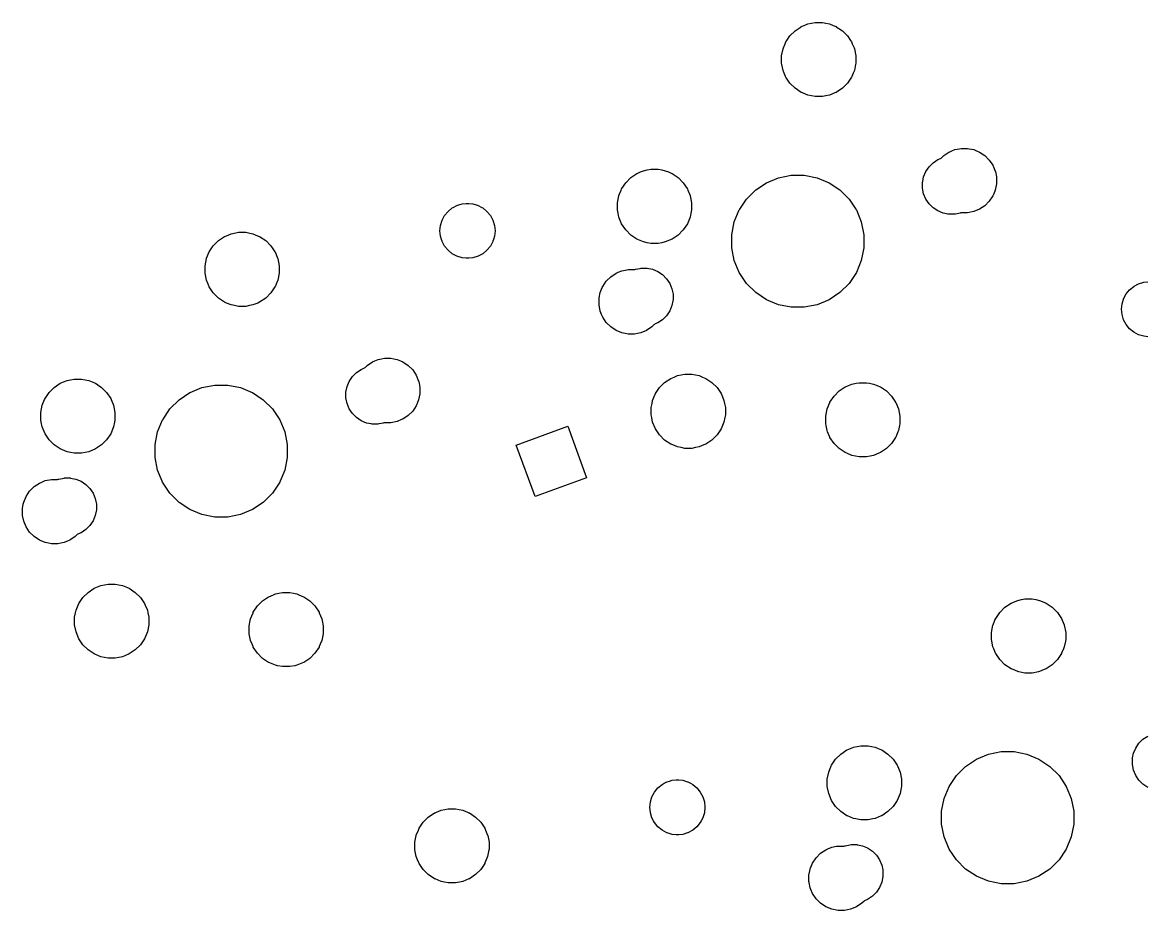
# Model space of a CAD drawing. Extents: x 74 to 361, y -185 to -87.
# Drawn here: x 250.69 to 285.55, y -120.4 to -92.82 of the extents above; entities that cross this region are included whole.
import ezdxf

# ---------------------------------------------------------------- set-up
doc = ezdxf.new("R2010")
doc.units = 0
doc.header["$MEASUREMENT"] = 0
doc.layers.add('BLACK', color=7, linetype='CONTINUOUS')

msp = doc.modelspace()

# ---------------------------------------------------------------- linework, layer by layer
at = {"layer": 'BLACK', "linetype": 'CONTINUOUS'}
for p, q in [((274.511, -93.2412), (274.672, -93.0808)), ((274.672, -93.0808), (274.86, -92.9549)), ((274.86, -92.9549), (274.862, -92.9541)), ((274.862, -92.9541), (274.958, -92.9141)), ((274.958, -92.9141), (275.07, -92.8681)), ((275.07, -92.8681), (275.181, -92.846)), ((275.181, -92.846), (275.292, -92.8239)), ((275.292, -92.8239), (275.519, -92.8239)), ((275.519, -92.8239), (275.63, -92.846)), ((275.63, -92.846), (275.741, -92.8681)), ((275.741, -92.8681), (275.852, -92.9141)), ((275.852, -92.9141), (275.949, -92.9541)), ((275.949, -92.9541), (275.951, -92.9549)), ((275.951, -92.9549), (276.139, -93.0808)), ((276.139, -93.0808), (276.299, -93.2412)), ((274.362, -93.4859), (274.385, -93.4297)), ((274.385, -93.4297), (274.417, -93.382)), ((274.417, -93.382), (274.511, -93.2412)), ((276.299, -93.2412), (276.393, -93.382)), ((276.393, -93.382), (276.425, -93.4297)), ((276.425, -93.4297), (276.449, -93.4859)), ((274.254, -93.8615), (274.299, -93.6391)), ((274.299, -93.6391), (274.308, -93.6161)), ((274.308, -93.6161), (274.362, -93.4859)), ((276.449, -93.4859), (276.503, -93.6161)), ((276.503, -93.6161), (276.512, -93.6391)), ((276.512, -93.6391), (276.556, -93.8615)), ((274.254, -94.0882), (274.254, -93.8615)), ((274.262, -94.128), (274.254, -94.0882)), ((274.299, -94.3106), (274.262, -94.128)), ((276.548, -94.128), (276.512, -94.3106)), ((276.556, -94.0882), (276.548, -94.128)), ((276.556, -93.8615), (276.556, -94.0882)), ((274.333, -94.3935), (274.299, -94.3106)), ((274.378, -94.5034), (274.333, -94.3935)), ((276.478, -94.3935), (276.432, -94.5034)), ((276.512, -94.3106), (276.478, -94.3935)), ((274.385, -94.5201), (274.378, -94.5034)), ((274.511, -94.7086), (274.385, -94.5201)), ((274.672, -94.8689), (274.511, -94.7086)), ((276.299, -94.7086), (276.139, -94.8689)), ((276.425, -94.5201), (276.299, -94.7086)), ((276.432, -94.5034), (276.425, -94.5201)), ((274.86, -94.9949), (274.672, -94.8689)), ((274.906, -95.0138), (274.86, -94.9949)), ((274.86, -94.9949), (274.86, -94.9949)), ((274.86, -94.9949), (274.86, -94.9949)), ((275.07, -95.0816), (274.906, -95.0138)), ((275.181, -95.1038), (275.07, -95.0816)), ((275.292, -95.1259), (275.181, -95.1038)), ((275.519, -95.1259), (275.292, -95.1259)), ((275.63, -95.1038), (275.519, -95.1259)), ((275.741, -95.0816), (275.63, -95.1038)), ((275.905, -95.0138), (275.741, -95.0816)), ((275.951, -94.9949), (275.905, -95.0138)), ((276.139, -94.8689), (275.951, -94.9949)), ((275.951, -94.9949), (275.951, -94.9949)), ((275.951, -94.9949), (275.951, -94.9949)), ((279.286, -96.9586), (279.45, -96.8491)), ((279.45, -96.8491), (279.454, -96.8475)), ((279.454, -96.8475), (279.543, -96.8108)), ((279.543, -96.8108), (279.632, -96.7736)), ((279.632, -96.7736), (279.773, -96.7457)), ((279.773, -96.7457), (279.826, -96.7351)), ((279.826, -96.7351), (280.023, -96.7351)), ((280.023, -96.7351), (280.076, -96.7457)), ((280.076, -96.7457), (280.216, -96.7736)), ((280.216, -96.7736), (280.306, -96.8108)), ((280.306, -96.8108), (280.395, -96.8475)), ((280.395, -96.8475), (280.398, -96.8491)), ((280.398, -96.8491), (280.562, -96.9586)), ((278.83, -97.3054), (278.955, -97.1799)), ((278.955, -97.1799), (279.103, -97.0813)), ((279.103, -97.0813), (279.183, -97.048)), ((279.183, -97.048), (279.205, -97.0364)), ((279.205, -97.0364), (279.224, -97.0209)), ((279.224, -97.0209), (279.286, -96.9586)), ((280.562, -96.9586), (280.702, -97.098)), ((280.702, -97.098), (280.81, -97.2601)), ((280.81, -97.2601), (280.811, -97.262)), ((280.811, -97.262), (280.829, -97.3054)), ((269.573, -97.6395), (269.762, -97.5135)), ((269.762, -97.5135), (269.773, -97.509)), ((269.773, -97.509), (269.875, -97.4665)), ((269.875, -97.4665), (269.971, -97.4268)), ((269.971, -97.4268), (270.082, -97.4046)), ((270.082, -97.4046), (270.194, -97.3825)), ((270.194, -97.3825), (270.42, -97.3825)), ((270.42, -97.3825), (270.532, -97.4046)), ((270.532, -97.4046), (270.643, -97.4268)), ((270.643, -97.4268), (270.739, -97.4665)), ((270.739, -97.4665), (270.841, -97.509)), ((270.841, -97.509), (270.852, -97.5135)), ((270.852, -97.5135), (271.041, -97.6395)), ((274.158, -97.6451), (274.554, -97.5662)), ((274.554, -97.5662), (274.958, -97.5662)), ((274.958, -97.5662), (275.354, -97.6451)), ((278.634, -97.7663), (278.663, -97.617)), ((278.663, -97.617), (278.731, -97.453)), ((278.731, -97.453), (278.83, -97.3054)), ((280.829, -97.3054), (280.887, -97.4442)), ((280.887, -97.4442), (280.889, -97.453)), ((280.889, -97.453), (280.922, -97.6219)), ((280.922, -97.6219), (280.925, -97.6375)), ((269.295, -97.9767), (269.413, -97.7998)), ((269.413, -97.7998), (269.573, -97.6395)), ((271.041, -97.6395), (271.201, -97.7998)), ((271.201, -97.7998), (271.319, -97.9767)), ((273.449, -98.0241), (273.784, -97.7997)), ((273.784, -97.7997), (274.158, -97.6451)), ((273.784, -97.7997), (273.784, -97.7997)), ((275.354, -97.6451), (275.727, -97.7997)), ((275.727, -97.7997), (275.727, -97.7997)), ((275.727, -97.7997), (276.063, -98.0241)), ((278.629, -97.791), (278.63, -97.7823)), ((278.629, -97.9685), (278.629, -97.791)), ((278.663, -98.1426), (278.629, -97.9685)), ((278.63, -97.7823), (278.634, -97.7663)), ((280.925, -97.8347), (280.887, -98.0281)), ((280.925, -97.6375), (280.925, -97.8347)), ((269.156, -98.4202), (269.198, -98.2103)), ((269.198, -98.2103), (269.2, -98.1978)), ((269.2, -98.1978), (269.271, -98.0281)), ((269.271, -98.0281), (269.287, -97.9883)), ((269.287, -97.9883), (269.295, -97.9767)), ((271.319, -97.9767), (271.327, -97.9883)), ((271.327, -97.9883), (271.343, -98.0281)), ((271.343, -98.0281), (271.414, -98.1978)), ((271.414, -98.1978), (271.416, -98.2103)), ((271.416, -98.2103), (271.458, -98.4202)), ((272.953, -98.6232), (273.163, -98.3098)), ((273.163, -98.3098), (273.449, -98.0241)), ((276.063, -98.0241), (276.349, -98.3098)), ((276.349, -98.3098), (276.558, -98.6232)), ((278.731, -98.3066), (278.663, -98.1426)), ((278.83, -98.4541), (278.731, -98.3066)), ((280.811, -98.2103), (280.702, -98.3742)), ((280.812, -98.2084), (280.811, -98.2103)), ((280.84, -98.1407), (280.812, -98.2084)), ((280.887, -98.0281), (280.84, -98.1407)), ((263.898, -98.6901), (264.027, -98.5838)), ((264.027, -98.5838), (264.056, -98.5683)), ((264.056, -98.5683), (264.175, -98.5047)), ((264.175, -98.5047), (264.189, -98.5005)), ((264.189, -98.5005), (264.23, -98.4881)), ((264.23, -98.4881), (264.335, -98.4561)), ((264.335, -98.4561), (264.46, -98.4438)), ((264.46, -98.4438), (264.544, -98.4438)), ((264.544, -98.4438), (264.669, -98.4561)), ((264.669, -98.4561), (264.775, -98.4881)), ((264.775, -98.4881), (264.815, -98.5005)), ((264.815, -98.5005), (264.83, -98.5047)), ((264.83, -98.5047), (264.948, -98.5683)), ((264.948, -98.5683), (264.977, -98.5838)), ((264.977, -98.5838), (265.107, -98.6901)), ((269.156, -98.6469), (269.156, -98.4202)), ((269.175, -98.7442), (269.156, -98.6469)), ((271.458, -98.6469), (271.439, -98.7442)), ((271.458, -98.4202), (271.458, -98.6469)), ((272.784, -99.019), (272.938, -98.6457)), ((272.938, -98.6457), (272.953, -98.6232)), ((276.558, -98.6232), (276.574, -98.6457)), ((276.574, -98.6457), (276.728, -99.019)), ((278.955, -98.5796), (278.83, -98.4541)), ((279.103, -98.6782), (278.955, -98.5796)), ((280.398, -98.6232), (280.216, -98.6987)), ((280.562, -98.5137), (280.398, -98.6232)), ((280.702, -98.3742), (280.562, -98.5137)), ((263.664, -99.1279), (263.712, -98.9675)), ((263.712, -98.9675), (263.791, -98.8197)), ((263.791, -98.8197), (263.898, -98.6901)), ((263.791, -98.8197), (263.791, -98.8197)), ((265.107, -98.6901), (265.213, -98.8197)), ((265.213, -98.8197), (265.213, -98.8197)), ((265.213, -98.8197), (265.292, -98.9675)), ((265.292, -98.9675), (265.341, -99.1279)), ((269.2, -98.8693), (269.175, -98.7442)), ((269.287, -99.0787), (269.2, -98.8693)), ((271.414, -98.8693), (271.327, -99.0787)), ((271.439, -98.7442), (271.414, -98.8693)), ((279.267, -98.7462), (279.103, -98.6782)), ((279.416, -98.7759), (279.267, -98.7462)), ((279.441, -98.7808), (279.416, -98.7759)), ((279.618, -98.7808), (279.441, -98.7808)), ((279.654, -98.7737), (279.618, -98.7808)), ((279.792, -98.7462), (279.654, -98.7737)), ((279.794, -98.7459), (279.792, -98.7462)), ((279.792, -98.7462), (279.792, -98.7462)), ((279.815, -98.7395), (279.794, -98.7459)), ((279.839, -98.7371), (279.815, -98.7395)), ((280.023, -98.7371), (279.839, -98.7371)), ((280.216, -98.6987), (280.023, -98.7371)), ((257.168, -99.3836), (257.307, -99.3561)), ((257.307, -99.3561), (257.391, -99.3394)), ((257.391, -99.3394), (257.618, -99.3394)), ((257.618, -99.3394), (257.702, -99.3561)), ((257.702, -99.3561), (257.84, -99.3836)), ((263.647, -99.2948), (263.664, -99.1279)), ((263.664, -99.4616), (263.647, -99.2948)), ((265.341, -99.1279), (265.357, -99.2948)), ((265.357, -99.2948), (265.341, -99.4616)), ((269.413, -99.2672), (269.287, -99.0787)), ((269.573, -99.4276), (269.413, -99.2672)), ((271.201, -99.2672), (271.041, -99.4276)), ((271.327, -99.0787), (271.201, -99.2672)), ((272.705, -99.4152), (272.784, -99.019)), ((276.728, -99.019), (276.807, -99.4152)), ((256.61, -99.7566), (256.77, -99.5963)), ((256.77, -99.5963), (256.959, -99.4704)), ((256.959, -99.4704), (256.994, -99.456)), ((256.994, -99.456), (257.021, -99.4447)), ((257.021, -99.4447), (257.168, -99.3836)), ((257.84, -99.3836), (257.987, -99.4447)), ((257.987, -99.4447), (258.015, -99.456)), ((258.015, -99.456), (258.049, -99.4704)), ((258.049, -99.4704), (258.238, -99.5963)), ((258.238, -99.5963), (258.398, -99.7566)), ((263.694, -99.5611), (263.664, -99.4616)), ((263.712, -99.6201), (263.694, -99.5611)), ((263.712, -99.622), (263.712, -99.6201)), ((263.76, -99.711), (263.712, -99.622)), ((263.791, -99.7698), (263.76, -99.711)), ((265.245, -99.711), (265.213, -99.7698)), ((265.292, -99.622), (265.245, -99.711)), ((265.293, -99.6201), (265.292, -99.622)), ((265.311, -99.5611), (265.293, -99.6201)), ((265.341, -99.4616), (265.311, -99.5611)), ((269.762, -99.5535), (269.573, -99.4276)), ((269.971, -99.6403), (269.762, -99.5535)), ((270.082, -99.6624), (269.971, -99.6403)), ((270.194, -99.6845), (270.082, -99.6624)), ((270.42, -99.6845), (270.194, -99.6845)), ((270.532, -99.6624), (270.42, -99.6845)), ((270.643, -99.6403), (270.532, -99.6624)), ((270.852, -99.5535), (270.643, -99.6403)), ((271.041, -99.4276), (270.852, -99.5535)), ((272.705, -99.8193), (272.705, -99.4152)), ((276.807, -99.4152), (276.807, -99.8193)), ((256.401, -100.146), (256.483, -99.9486)), ((256.483, -99.9486), (256.484, -99.9452)), ((256.484, -99.9452), (256.61, -99.7566)), ((256.484, -99.9452), (256.484, -99.9452)), ((258.398, -99.7566), (258.524, -99.9452)), ((258.524, -99.9452), (258.524, -99.9452)), ((258.524, -99.9452), (258.526, -99.9486)), ((258.526, -99.9486), (258.607, -100.146)), ((263.898, -99.8994), (263.791, -99.7698)), ((264.027, -100.006), (263.898, -99.8994)), ((264.175, -100.085), (264.027, -100.006)), ((264.027, -100.006), (264.027, -100.006)), ((264.977, -100.006), (264.83, -100.085)), ((265.107, -99.8994), (264.977, -100.006)), ((264.977, -100.006), (264.977, -100.006)), ((265.213, -99.7698), (265.107, -99.8994)), ((272.784, -100.215), (272.705, -99.8193)), ((276.807, -99.8193), (276.728, -100.215)), ((256.353, -100.377), (256.397, -100.155)), ((256.353, -100.604), (256.353, -100.377)), ((256.397, -100.155), (256.401, -100.146)), ((258.607, -100.146), (258.611, -100.155)), ((258.611, -100.155), (258.655, -100.377)), ((258.655, -100.377), (258.655, -100.604)), ((264.335, -100.133), (264.175, -100.085)), ((264.46, -100.146), (264.335, -100.133)), ((264.544, -100.146), (264.46, -100.146)), ((264.669, -100.133), (264.544, -100.146)), ((264.83, -100.085), (264.669, -100.133)), ((272.938, -100.587), (272.784, -100.215)), ((276.728, -100.215), (276.574, -100.587)), ((256.355, -100.611), (256.353, -100.604)), ((256.397, -100.826), (256.355, -100.611)), ((258.654, -100.611), (258.611, -100.826)), ((258.655, -100.604), (258.654, -100.611)), ((268.81, -100.86), (268.95, -100.721)), ((268.95, -100.721), (269.113, -100.611)), ((269.113, -100.611), (269.118, -100.609)), ((269.118, -100.609), (269.184, -100.582)), ((269.184, -100.582), (269.296, -100.536)), ((269.296, -100.536), (269.446, -100.506)), ((269.446, -100.506), (269.489, -100.497)), ((269.489, -100.497), (269.673, -100.497)), ((269.673, -100.497), (269.697, -100.495)), ((269.697, -100.495), (269.718, -100.489)), ((269.718, -100.489), (269.719, -100.488)), ((269.719, -100.488), (269.858, -100.461)), ((269.719, -100.488), (269.719, -100.488)), ((269.858, -100.461), (269.894, -100.454)), ((269.894, -100.454), (270.071, -100.454)), ((270.071, -100.454), (270.083, -100.456)), ((270.083, -100.456), (270.245, -100.488)), ((270.245, -100.488), (270.409, -100.556)), ((270.409, -100.556), (270.557, -100.655)), ((270.557, -100.655), (270.682, -100.78)), ((272.938, -100.589), (272.938, -100.587)), ((273.163, -100.925), (272.938, -100.589)), ((276.574, -100.589), (276.349, -100.925)), ((276.574, -100.587), (276.574, -100.589)), ((256.447, -100.947), (256.397, -100.826)), ((256.481, -101.029), (256.447, -100.947)), ((256.484, -101.036), (256.481, -101.029)), ((256.61, -101.224), (256.484, -101.036)), ((258.524, -101.036), (258.398, -101.224)), ((258.527, -101.029), (258.524, -101.036)), ((258.561, -100.947), (258.527, -101.029)), ((258.611, -100.826), (258.561, -100.947)), ((268.625, -101.206), (268.687, -101.056)), ((268.687, -101.056), (268.701, -101.024)), ((268.701, -101.024), (268.702, -101.022)), ((268.702, -101.022), (268.81, -100.86)), ((270.682, -100.78), (270.781, -100.928)), ((270.781, -100.928), (270.849, -101.092)), ((270.849, -101.092), (270.873, -101.216)), ((273.449, -101.21), (273.163, -100.925)), ((276.349, -100.925), (276.063, -101.21)), ((285.057, -101.125), (285.186, -101.019)), ((285.186, -101.019), (285.201, -101.011)), ((285.201, -101.011), (285.334, -100.94)), ((285.334, -100.94), (285.494, -100.891)), ((285.494, -100.891), (285.619, -100.879)), ((256.77, -101.384), (256.61, -101.224)), ((256.959, -101.51), (256.77, -101.384)), ((258.238, -101.384), (258.049, -101.51)), ((258.398, -101.224), (258.238, -101.384)), ((268.587, -101.4), (268.591, -101.377)), ((268.587, -101.597), (268.587, -101.4)), ((268.591, -101.377), (268.625, -101.206)), ((268.625, -101.206), (268.625, -101.206)), ((270.873, -101.216), (270.883, -101.266)), ((270.883, -101.443), (270.878, -101.468)), ((270.883, -101.266), (270.883, -101.443)), ((273.784, -101.435), (273.449, -101.21)), ((274.158, -101.589), (273.784, -101.435)), ((273.784, -101.435), (273.784, -101.435)), ((273.784, -101.435), (273.784, -101.435)), ((275.727, -101.435), (275.354, -101.589)), ((276.063, -101.21), (275.727, -101.435)), ((275.727, -101.435), (275.727, -101.435)), ((275.727, -101.435), (275.727, -101.435)), ((284.822, -101.563), (284.866, -101.421)), ((284.866, -101.421), (284.871, -101.403)), ((284.871, -101.403), (284.95, -101.255)), ((284.871, -101.403), (284.871, -101.403)), ((284.95, -101.255), (285.057, -101.125)), ((284.95, -101.255), (284.95, -101.255)), ((257.02, -101.536), (256.959, -101.51)), ((256.959, -101.51), (256.959, -101.51)), ((256.959, -101.51), (256.959, -101.51)), ((257.168, -101.597), (257.02, -101.536)), ((257.271, -101.618), (257.168, -101.597)), ((257.391, -101.641), (257.271, -101.618)), ((257.618, -101.641), (257.391, -101.641)), ((257.737, -101.618), (257.618, -101.641)), ((257.84, -101.597), (257.737, -101.618)), ((257.988, -101.536), (257.84, -101.597)), ((258.049, -101.51), (257.988, -101.536)), ((258.049, -101.51), (258.049, -101.51)), ((258.049, -101.51), (258.049, -101.51)), ((268.625, -101.79), (268.587, -101.597)), ((268.666, -101.89), (268.625, -101.79)), ((270.781, -101.781), (270.682, -101.929)), ((270.849, -101.618), (270.781, -101.781)), ((270.878, -101.468), (270.849, -101.618)), ((274.554, -101.668), (274.158, -101.589)), ((274.958, -101.668), (274.554, -101.668)), ((275.354, -101.589), (274.958, -101.668)), ((284.806, -101.73), (284.822, -101.563)), ((284.822, -101.897), (284.806, -101.73)), ((268.7, -101.971), (268.666, -101.89)), ((268.701, -101.973), (268.7, -101.971)), ((268.81, -102.136), (268.701, -101.973)), ((268.95, -102.276), (268.81, -102.136)), ((270.409, -102.153), (270.329, -102.187)), ((270.557, -102.055), (270.409, -102.153)), ((270.682, -101.929), (270.557, -102.055)), ((284.871, -102.057), (284.822, -101.897)), ((284.913, -102.135), (284.871, -102.057)), ((284.95, -102.205), (284.913, -102.135)), ((269.113, -102.385), (268.95, -102.276)), ((269.296, -102.461), (269.113, -102.385)), ((269.392, -102.48), (269.296, -102.461)), ((269.489, -102.499), (269.392, -102.48)), ((269.686, -102.499), (269.489, -102.499)), ((269.783, -102.48), (269.686, -102.499)), ((269.88, -102.461), (269.783, -102.48)), ((270.062, -102.385), (269.88, -102.461)), ((270.226, -102.276), (270.062, -102.385)), ((270.288, -102.214), (270.226, -102.276)), ((270.307, -102.198), (270.288, -102.214)), ((270.329, -102.187), (270.307, -102.198)), ((285.057, -102.335), (284.95, -102.205)), ((285.186, -102.441), (285.057, -102.335)), ((285.334, -102.52), (285.186, -102.441)), ((285.186, -102.441), (285.186, -102.441)), ((285.494, -102.569), (285.334, -102.52)), ((285.619, -102.581), (285.494, -102.569)), ((261.304, -103.552), (261.323, -103.536)), ((261.323, -103.536), (261.385, -103.474)), ((261.385, -103.474), (261.549, -103.365)), ((261.549, -103.365), (261.553, -103.363)), ((261.553, -103.363), (261.626, -103.333)), ((261.626, -103.333), (261.731, -103.289)), ((261.731, -103.289), (261.828, -103.27)), ((261.828, -103.27), (261.925, -103.251)), ((261.925, -103.251), (262.122, -103.251)), ((262.122, -103.251), (262.218, -103.27)), ((262.218, -103.27), (262.315, -103.289)), ((262.315, -103.289), (262.42, -103.333)), ((262.42, -103.333), (262.494, -103.363)), ((262.494, -103.363), (262.497, -103.365)), ((262.497, -103.365), (262.661, -103.474)), ((262.661, -103.474), (262.801, -103.614)), ((252.181, -103.92), (252.292, -103.898)), ((252.292, -103.898), (252.519, -103.898)), ((252.519, -103.898), (252.63, -103.92)), ((260.83, -103.968), (260.929, -103.821)), ((260.929, -103.821), (261.054, -103.695)), ((261.054, -103.695), (261.202, -103.597)), ((261.202, -103.597), (261.282, -103.563)), ((261.282, -103.563), (261.304, -103.552)), ((262.801, -103.614), (262.91, -103.777)), ((262.91, -103.777), (262.986, -103.96)), ((270.623, -104.004), (270.812, -103.878)), ((270.812, -103.878), (270.816, -103.877)), ((270.816, -103.877), (270.917, -103.835)), ((270.917, -103.835), (271.021, -103.791)), ((271.021, -103.791), (271.133, -103.769)), ((271.133, -103.769), (271.244, -103.747)), ((271.244, -103.747), (271.471, -103.747)), ((271.471, -103.747), (271.582, -103.769)), ((271.582, -103.769), (271.693, -103.791)), ((271.693, -103.791), (271.798, -103.835)), ((271.798, -103.835), (271.899, -103.877)), ((271.899, -103.877), (271.902, -103.878)), ((271.902, -103.878), (272.091, -104.004)), ((251.512, -104.315), (251.672, -104.155)), ((251.672, -104.155), (251.861, -104.029)), ((251.861, -104.029), (251.871, -104.025)), ((251.871, -104.025), (251.963, -103.987)), ((251.963, -103.987), (252.07, -103.942)), ((252.07, -103.942), (252.181, -103.92)), ((252.63, -103.92), (252.742, -103.942)), ((252.742, -103.942), (252.849, -103.987)), ((252.849, -103.987), (252.94, -104.025)), ((252.94, -104.025), (252.951, -104.029)), ((252.951, -104.029), (253.14, -104.155)), ((253.14, -104.155), (253.3, -104.315)), ((255.888, -104.313), (256.257, -104.161)), ((256.257, -104.161), (256.653, -104.082)), ((256.653, -104.082), (257.057, -104.082)), ((257.057, -104.082), (257.453, -104.161)), ((257.453, -104.161), (257.822, -104.313)), ((260.727, -104.307), (260.762, -104.132)), ((260.762, -104.132), (260.83, -103.968)), ((262.986, -103.96), (262.987, -103.968)), ((262.987, -103.968), (263.024, -104.153)), ((263.024, -104.153), (263.024, -104.35)), ((270.339, -104.35), (270.463, -104.164)), ((270.463, -104.164), (270.623, -104.004)), ((272.091, -104.004), (272.251, -104.164)), ((272.251, -104.164), (272.375, -104.35)), ((276.04, -104.267), (276.229, -104.141)), ((276.229, -104.141), (276.233, -104.14)), ((276.233, -104.14), (276.325, -104.101)), ((276.325, -104.101), (276.438, -104.055)), ((276.438, -104.055), (276.567, -104.029)), ((276.567, -104.029), (276.661, -104.01)), ((276.661, -104.01), (276.887, -104.01)), ((276.887, -104.01), (276.981, -104.029)), ((276.981, -104.029), (277.11, -104.055)), ((277.11, -104.055), (277.222, -104.101)), ((277.222, -104.101), (277.314, -104.14)), ((277.314, -104.14), (277.319, -104.141)), ((277.319, -104.141), (277.508, -104.267)), ((251.299, -104.713), (251.372, -104.536)), ((251.372, -104.536), (251.386, -104.504)), ((251.386, -104.504), (251.512, -104.315)), ((251.386, -104.504), (251.386, -104.504)), ((253.3, -104.315), (253.426, -104.504)), ((253.426, -104.504), (253.426, -104.504)), ((253.426, -104.504), (253.439, -104.536)), ((253.439, -104.536), (253.513, -104.713)), ((255.262, -104.825), (255.547, -104.54)), ((255.547, -104.54), (255.883, -104.315)), ((255.883, -104.315), (255.888, -104.313)), ((257.822, -104.313), (257.826, -104.315)), ((257.826, -104.315), (258.162, -104.54)), ((258.162, -104.54), (258.448, -104.825)), ((260.727, -104.484), (260.727, -104.307)), ((260.762, -104.658), (260.727, -104.484)), ((262.986, -104.544), (262.953, -104.622)), ((263.024, -104.353), (262.986, -104.544)), ((263.024, -104.35), (263.024, -104.353)), ((270.231, -104.658), (270.25, -104.562)), ((270.25, -104.562), (270.331, -104.369)), ((270.331, -104.369), (270.337, -104.353)), ((270.337, -104.353), (270.339, -104.35)), ((272.375, -104.35), (272.377, -104.353)), ((272.377, -104.353), (272.384, -104.369)), ((272.384, -104.369), (272.464, -104.562)), ((272.464, -104.562), (272.483, -104.658)), ((275.755, -104.614), (275.88, -104.428)), ((275.88, -104.428), (276.04, -104.267)), ((277.508, -104.267), (277.668, -104.428)), ((277.668, -104.428), (277.793, -104.614)), ((251.255, -104.936), (251.278, -104.821)), ((251.255, -105.162), (251.255, -104.936)), ((251.278, -104.821), (251.299, -104.713)), ((253.513, -104.713), (253.534, -104.821)), ((253.534, -104.821), (253.557, -104.936)), ((253.557, -104.936), (253.557, -105.162)), ((255.039, -105.159), (255.262, -104.825)), ((258.448, -104.825), (258.671, -105.159)), ((260.83, -104.822), (260.762, -104.658)), ((260.929, -104.97), (260.83, -104.822)), ((262.801, -104.89), (262.661, -105.029)), ((262.91, -104.726), (262.801, -104.89)), ((262.915, -104.713), (262.91, -104.726)), ((262.953, -104.622), (262.915, -104.713)), ((270.206, -104.785), (270.231, -104.658)), ((270.206, -105.012), (270.206, -104.785)), ((272.483, -104.658), (272.508, -104.785)), ((272.508, -104.785), (272.508, -105.012)), ((275.623, -105.048), (275.667, -104.826)), ((275.667, -104.826), (275.668, -104.824)), ((275.668, -104.824), (275.751, -104.623)), ((275.751, -104.623), (275.754, -104.616)), ((275.754, -104.616), (275.755, -104.614)), ((277.793, -104.614), (277.794, -104.616)), ((277.794, -104.616), (277.797, -104.623)), ((277.797, -104.623), (277.88, -104.824)), ((277.88, -104.824), (277.881, -104.826)), ((277.881, -104.826), (277.925, -105.048)), ((251.269, -105.234), (251.255, -105.162)), ((251.299, -105.385), (251.269, -105.234)), ((253.543, -105.234), (253.513, -105.385)), ((253.557, -105.162), (253.543, -105.234)), ((254.883, -105.534), (255.037, -105.161)), ((255.037, -105.161), (255.039, -105.159)), ((258.671, -105.159), (258.672, -105.161)), ((258.672, -105.161), (258.827, -105.534)), ((261.054, -105.095), (260.929, -104.97)), ((261.202, -105.194), (261.054, -105.095)), ((261.366, -105.262), (261.202, -105.194)), ((261.515, -105.291), (261.366, -105.262)), ((261.54, -105.296), (261.515, -105.291)), ((261.753, -105.289), (261.717, -105.296)), ((261.891, -105.262), (261.753, -105.289)), ((261.893, -105.261), (261.891, -105.262)), ((261.891, -105.262), (261.891, -105.262)), ((261.914, -105.255), (261.893, -105.261)), ((261.938, -105.253), (261.914, -105.255)), ((262.122, -105.253), (261.938, -105.253)), ((262.315, -105.214), (262.122, -105.253)), ((262.452, -105.158), (262.315, -105.214)), ((262.497, -105.139), (262.452, -105.158)), ((262.661, -105.029), (262.497, -105.139)), ((262.497, -105.139), (262.497, -105.139)), ((262.497, -105.139), (262.497, -105.139)), ((270.223, -105.095), (270.206, -105.012)), ((270.25, -105.234), (270.223, -105.095)), ((270.337, -105.443), (270.25, -105.234)), ((272.464, -105.234), (272.377, -105.443)), ((272.492, -105.095), (272.464, -105.234)), ((272.508, -105.012), (272.492, -105.095)), ((275.623, -105.275), (275.623, -105.048)), ((275.635, -105.335), (275.623, -105.275)), ((277.925, -105.275), (277.913, -105.335)), ((277.925, -105.048), (277.925, -105.275)), ((251.386, -105.594), (251.299, -105.385)), ((251.512, -105.783), (251.386, -105.594)), ((253.426, -105.594), (253.3, -105.783)), ((253.513, -105.385), (253.426, -105.594)), ((254.804, -105.931), (254.883, -105.534)), ((258.827, -105.534), (258.906, -105.931)), ((261.717, -105.296), (261.54, -105.296)), ((266.018, -105.947), (267.617, -105.364)), ((267.617, -105.364), (268.199, -106.964)), ((270.463, -105.632), (270.337, -105.443)), ((270.623, -105.792), (270.463, -105.632)), ((272.251, -105.632), (272.091, -105.792)), ((272.377, -105.443), (272.251, -105.632)), ((275.667, -105.497), (275.635, -105.335)), ((275.682, -105.533), (275.667, -105.497)), ((275.753, -105.705), (275.682, -105.533)), ((277.866, -105.533), (277.795, -105.705)), ((277.881, -105.497), (277.866, -105.533)), ((277.913, -105.335), (277.881, -105.497)), ((251.672, -105.943), (251.512, -105.783)), ((251.861, -106.069), (251.672, -105.943)), ((253.14, -105.943), (252.951, -106.069)), ((253.3, -105.783), (253.14, -105.943)), ((254.804, -106.335), (254.804, -105.931)), ((258.906, -105.931), (258.906, -106.335)), ((266.6, -107.546), (266.018, -105.947)), ((270.812, -105.918), (270.623, -105.792)), ((270.872, -105.943), (270.812, -105.918)), ((270.812, -105.918), (270.812, -105.918)), ((270.812, -105.918), (270.812, -105.918)), ((271.021, -106.005), (270.872, -105.943)), ((271.842, -105.943), (271.693, -106.005)), ((271.902, -105.918), (271.842, -105.943)), ((272.091, -105.792), (271.902, -105.918)), ((271.902, -105.918), (271.902, -105.918)), ((271.902, -105.918), (271.902, -105.918)), ((275.754, -105.707), (275.753, -105.705)), ((275.88, -105.895), (275.754, -105.707)), ((276.04, -106.055), (275.88, -105.895)), ((277.668, -105.895), (277.508, -106.055)), ((277.794, -105.707), (277.668, -105.895)), ((277.795, -105.705), (277.794, -105.707)), ((252.07, -106.156), (251.861, -106.069)), ((252.181, -106.178), (252.07, -106.156)), ((252.292, -106.2), (252.181, -106.178)), ((252.519, -106.2), (252.292, -106.2)), ((252.63, -106.178), (252.519, -106.2)), ((252.742, -106.156), (252.63, -106.178)), ((252.951, -106.069), (252.742, -106.156)), ((254.883, -106.731), (254.804, -106.335)), ((258.906, -106.335), (258.827, -106.731)), ((271.133, -106.027), (271.021, -106.005)), ((271.244, -106.049), (271.133, -106.027)), ((271.471, -106.049), (271.244, -106.049)), ((271.582, -106.027), (271.471, -106.049)), ((271.693, -106.005), (271.582, -106.027)), ((276.229, -106.181), (276.04, -106.055)), ((276.274, -106.2), (276.229, -106.181)), ((276.229, -106.181), (276.229, -106.181)), ((276.229, -106.181), (276.229, -106.181)), ((276.438, -106.268), (276.274, -106.2)), ((276.549, -106.29), (276.438, -106.268)), ((276.661, -106.312), (276.549, -106.29)), ((276.887, -106.312), (276.661, -106.312)), ((276.998, -106.29), (276.887, -106.312)), ((277.11, -106.268), (276.998, -106.29)), ((277.274, -106.2), (277.11, -106.268)), ((277.319, -106.181), (277.274, -106.2)), ((277.508, -106.055), (277.319, -106.181)), ((277.319, -106.181), (277.319, -106.181)), ((277.319, -106.181), (277.319, -106.181)), ((251.395, -107.051), (251.588, -107.013)), ((251.588, -107.013), (251.772, -107.013)), ((251.772, -107.013), (251.796, -107.01)), ((251.796, -107.01), (251.817, -107.004)), ((251.817, -107.004), (251.818, -107.004)), ((251.818, -107.004), (251.981, -106.972)), ((251.818, -107.004), (251.818, -107.004)), ((251.981, -106.972), (251.992, -106.969)), ((251.992, -106.969), (252.17, -106.969)), ((252.17, -106.969), (252.182, -106.972)), ((252.182, -106.972), (252.344, -107.004)), ((252.344, -107.004), (252.508, -107.072)), ((255.024, -107.073), (254.883, -106.731)), ((258.827, -106.731), (258.685, -107.073)), ((268.199, -106.964), (266.6, -107.546)), ((250.799, -107.54), (250.909, -107.376)), ((250.909, -107.376), (251.048, -107.236)), ((251.048, -107.236), (251.212, -107.127)), ((251.212, -107.127), (251.217, -107.125)), ((251.217, -107.125), (251.283, -107.098)), ((251.283, -107.098), (251.395, -107.051)), ((252.508, -107.072), (252.656, -107.17)), ((252.656, -107.17), (252.781, -107.296)), ((252.781, -107.296), (252.88, -107.443)), ((255.037, -107.104), (255.024, -107.073)), ((255.262, -107.44), (255.037, -107.104)), ((258.672, -107.104), (258.448, -107.44)), ((258.685, -107.073), (258.672, -107.104)), ((250.712, -107.781), (250.724, -107.722)), ((250.724, -107.722), (250.799, -107.54)), ((252.88, -107.443), (252.948, -107.607)), ((252.948, -107.607), (252.982, -107.781)), ((255.547, -107.726), (255.262, -107.44)), ((255.883, -107.95), (255.547, -107.726)), ((258.162, -107.726), (257.826, -107.95)), ((258.448, -107.44), (258.162, -107.726)), ((250.686, -107.915), (250.712, -107.781)), ((250.686, -108.112), (250.686, -107.915)), ((252.982, -107.959), (252.948, -108.133)), ((252.982, -107.781), (252.982, -107.959)), ((256.257, -108.105), (255.883, -107.95)), ((255.883, -107.95), (255.883, -107.95)), ((255.883, -107.95), (255.883, -107.95)), ((257.826, -107.95), (257.453, -108.105)), ((257.826, -107.95), (257.826, -107.95)), ((257.826, -107.95), (257.826, -107.95)), ((250.689, -108.131), (250.686, -108.112)), ((250.724, -108.306), (250.689, -108.131)), ((250.799, -108.488), (250.724, -108.306)), ((252.88, -108.297), (252.781, -108.445)), ((252.948, -108.133), (252.88, -108.297)), ((256.653, -108.184), (256.257, -108.105)), ((257.057, -108.184), (256.653, -108.184)), ((257.453, -108.105), (257.057, -108.184)), ((250.909, -108.652), (250.799, -108.488)), ((251.048, -108.791), (250.909, -108.652)), ((252.387, -108.729), (252.325, -108.791)), ((252.406, -108.714), (252.387, -108.729)), ((252.427, -108.702), (252.406, -108.714)), ((252.508, -108.669), (252.427, -108.702)), ((252.656, -108.57), (252.508, -108.669)), ((252.781, -108.445), (252.656, -108.57)), ((251.212, -108.901), (251.048, -108.791)), ((251.266, -108.923), (251.212, -108.901)), ((251.212, -108.901), (251.212, -108.901)), ((251.212, -108.901), (251.212, -108.901)), ((251.395, -108.976), (251.266, -108.923)), ((251.491, -108.996), (251.395, -108.976)), ((251.588, -109.015), (251.491, -108.996)), ((251.785, -109.015), (251.588, -109.015)), ((251.882, -108.996), (251.785, -109.015)), ((251.978, -108.976), (251.882, -108.996)), ((252.107, -108.923), (251.978, -108.976)), ((252.161, -108.901), (252.107, -108.923)), ((252.325, -108.791), (252.161, -108.901)), ((252.161, -108.901), (252.161, -108.901)), ((252.161, -108.901), (252.161, -108.901)), ((252.562, -110.68), (252.722, -110.52)), ((252.722, -110.52), (252.911, -110.394)), ((252.911, -110.394), (253.12, -110.307)), ((253.12, -110.307), (253.231, -110.285)), ((253.231, -110.285), (253.343, -110.263)), ((253.343, -110.263), (253.569, -110.263)), ((253.569, -110.263), (253.681, -110.285)), ((253.681, -110.285), (253.792, -110.307)), ((253.792, -110.307), (254.001, -110.394)), ((254.001, -110.394), (254.19, -110.52)), ((254.19, -110.52), (254.35, -110.68)), ((252.415, -110.919), (252.436, -110.868)), ((252.436, -110.868), (252.437, -110.867)), ((252.437, -110.867), (252.562, -110.68)), ((254.35, -110.68), (254.475, -110.867)), ((254.475, -110.867), (254.476, -110.868)), ((254.476, -110.868), (254.497, -110.919)), ((257.979, -110.943), (258.139, -110.783)), ((258.139, -110.783), (258.328, -110.657)), ((258.328, -110.657), (258.332, -110.655)), ((258.332, -110.655), (258.479, -110.594)), ((258.479, -110.594), (258.537, -110.57)), ((258.537, -110.57), (258.648, -110.548)), ((258.648, -110.548), (258.759, -110.526)), ((258.759, -110.526), (258.986, -110.526)), ((258.986, -110.526), (259.097, -110.548)), ((259.097, -110.548), (259.208, -110.57)), ((259.208, -110.57), (259.267, -110.594)), ((259.267, -110.594), (259.413, -110.655)), ((259.413, -110.655), (259.418, -110.657)), ((259.418, -110.657), (259.606, -110.783)), ((259.606, -110.783), (259.767, -110.943)), ((281.187, -110.982), (281.376, -110.856)), ((281.376, -110.856), (281.377, -110.855)), ((281.377, -110.855), (281.453, -110.824)), ((281.453, -110.824), (281.585, -110.769)), ((281.585, -110.769), (281.696, -110.747)), ((281.696, -110.747), (281.807, -110.725)), ((281.807, -110.725), (282.034, -110.725)), ((282.034, -110.725), (282.145, -110.747)), ((282.145, -110.747), (282.257, -110.769)), ((282.257, -110.769), (282.389, -110.824)), ((282.389, -110.824), (282.464, -110.855)), ((282.464, -110.855), (282.466, -110.856)), ((282.466, -110.856), (282.655, -110.982)), ((252.306, -111.296), (252.333, -111.161)), ((252.333, -111.161), (252.349, -111.078)), ((252.349, -111.078), (252.415, -110.919)), ((254.497, -110.919), (254.563, -111.078)), ((254.563, -111.078), (254.579, -111.161)), ((254.579, -111.161), (254.606, -111.296)), ((257.766, -111.341), (257.844, -111.154)), ((257.844, -111.154), (257.853, -111.132)), ((257.853, -111.132), (257.979, -110.943)), ((257.853, -111.132), (257.853, -111.132)), ((259.767, -110.943), (259.893, -111.132)), ((259.893, -111.132), (259.893, -111.132)), ((259.893, -111.132), (259.902, -111.154)), ((259.902, -111.154), (259.979, -111.341)), ((280.902, -111.329), (281.027, -111.142)), ((281.027, -111.142), (281.187, -110.982)), ((282.655, -110.982), (282.815, -111.142)), ((282.815, -111.142), (282.939, -111.329)), ((252.305, -111.3), (252.306, -111.296)), ((252.305, -111.527), (252.305, -111.3)), ((252.349, -111.749), (252.305, -111.527)), ((254.607, -111.527), (254.563, -111.749)), ((254.606, -111.296), (254.607, -111.3)), ((254.607, -111.3), (254.607, -111.527)), ((257.722, -111.564), (257.756, -111.39)), ((257.722, -111.79), (257.722, -111.564)), ((257.756, -111.39), (257.766, -111.341)), ((259.979, -111.341), (259.989, -111.39)), ((259.989, -111.39), (260.024, -111.564)), ((260.024, -111.564), (260.024, -111.79)), ((280.77, -111.763), (280.814, -111.54)), ((280.814, -111.54), (280.818, -111.53)), ((280.818, -111.53), (280.878, -111.387)), ((280.878, -111.387), (280.901, -111.331)), ((280.901, -111.331), (280.902, -111.329)), ((282.939, -111.329), (282.941, -111.331)), ((282.941, -111.331), (282.964, -111.387)), ((282.964, -111.387), (283.023, -111.53)), ((283.023, -111.53), (283.028, -111.54)), ((283.028, -111.54), (283.072, -111.763)), ((252.436, -111.959), (252.349, -111.749)), ((254.563, -111.749), (254.476, -111.959)), ((257.726, -111.812), (257.722, -111.79)), ((257.766, -112.013), (257.726, -111.812)), ((260.019, -111.812), (259.979, -112.013)), ((260.024, -111.79), (260.019, -111.812)), ((280.77, -111.989), (280.77, -111.763)), ((283.072, -111.763), (283.072, -111.989)), ((252.562, -112.147), (252.436, -111.959)), ((252.722, -112.308), (252.562, -112.147)), ((254.35, -112.147), (254.19, -112.308)), ((254.476, -111.959), (254.35, -112.147)), ((257.813, -112.127), (257.766, -112.013)), ((257.845, -112.203), (257.813, -112.127)), ((257.853, -112.222), (257.845, -112.203)), ((257.979, -112.411), (257.853, -112.222)), ((259.893, -112.222), (259.767, -112.411)), ((259.901, -112.203), (259.893, -112.222)), ((259.932, -112.127), (259.901, -112.203)), ((259.979, -112.013), (259.932, -112.127)), ((280.78, -112.041), (280.77, -111.989)), ((280.814, -112.212), (280.78, -112.041)), ((280.841, -112.277), (280.814, -112.212)), ((283.028, -112.212), (283.001, -112.277)), ((283.062, -112.041), (283.028, -112.212)), ((283.072, -111.989), (283.062, -112.041)), ((252.911, -112.434), (252.722, -112.308)), ((252.936, -112.444), (252.911, -112.434)), ((252.911, -112.434), (252.911, -112.434)), ((252.911, -112.434), (252.911, -112.434)), ((253.12, -112.52), (252.936, -112.444)), ((253.231, -112.543), (253.12, -112.52)), ((253.343, -112.565), (253.231, -112.543)), ((253.569, -112.565), (253.343, -112.565)), ((253.681, -112.543), (253.569, -112.565)), ((253.792, -112.52), (253.681, -112.543)), ((253.976, -112.444), (253.792, -112.52)), ((254.001, -112.434), (253.976, -112.444)), ((254.19, -112.308), (254.001, -112.434)), ((254.001, -112.434), (254.001, -112.434)), ((254.001, -112.434), (254.001, -112.434)), ((258.139, -112.571), (257.979, -112.411)), ((258.328, -112.697), (258.139, -112.571)), ((259.606, -112.571), (259.418, -112.697)), ((259.767, -112.411), (259.606, -112.571)), ((280.896, -112.411), (280.841, -112.277)), ((280.901, -112.421), (280.896, -112.411)), ((281.027, -112.61), (280.901, -112.421)), ((281.187, -112.77), (281.027, -112.61)), ((282.815, -112.61), (282.655, -112.77)), ((282.941, -112.421), (282.815, -112.61)), ((282.945, -112.411), (282.941, -112.421)), ((283.001, -112.277), (282.945, -112.411)), ((258.335, -112.7), (258.328, -112.697)), ((258.328, -112.697), (258.328, -112.697)), ((258.328, -112.697), (258.328, -112.697)), ((258.537, -112.784), (258.335, -112.7)), ((258.607, -112.798), (258.537, -112.784)), ((258.759, -112.828), (258.607, -112.798)), ((258.986, -112.828), (258.759, -112.828)), ((259.139, -112.798), (258.986, -112.828)), ((259.208, -112.784), (259.139, -112.798)), ((259.411, -112.7), (259.208, -112.784)), ((259.418, -112.697), (259.411, -112.7)), ((259.418, -112.697), (259.418, -112.697)), ((259.418, -112.697), (259.418, -112.697)), ((281.376, -112.896), (281.187, -112.77)), ((281.437, -112.921), (281.376, -112.896)), ((281.376, -112.896), (281.376, -112.896)), ((281.376, -112.896), (281.376, -112.896)), ((281.585, -112.983), (281.437, -112.921)), ((282.405, -112.921), (282.257, -112.983)), ((282.466, -112.896), (282.405, -112.921)), ((282.655, -112.77), (282.466, -112.896)), ((282.466, -112.896), (282.466, -112.896)), ((282.466, -112.896), (282.466, -112.896)), ((281.617, -112.989), (281.585, -112.983)), ((281.807, -113.027), (281.617, -112.989)), ((282.034, -113.027), (281.807, -113.027)), ((282.225, -112.989), (282.034, -113.027)), ((282.257, -112.983), (282.225, -112.989)), ((285.471, -115.081), (285.618, -114.982)), ((276.288, -115.41), (276.391, -115.368)), ((276.391, -115.368), (276.487, -115.328)), ((276.487, -115.328), (276.598, -115.306)), ((276.598, -115.306), (276.709, -115.284)), ((276.709, -115.284), (276.936, -115.284)), ((276.936, -115.284), (277.047, -115.306)), ((277.047, -115.306), (277.158, -115.328)), ((277.158, -115.328), (277.254, -115.368)), ((277.254, -115.368), (277.357, -115.41)), ((285.179, -115.518), (285.247, -115.354)), ((285.247, -115.354), (285.345, -115.207)), ((285.345, -115.207), (285.471, -115.081)), ((275.805, -115.886), (275.928, -115.701)), ((275.928, -115.701), (276.089, -115.541)), ((276.089, -115.541), (276.277, -115.415)), ((276.277, -115.415), (276.288, -115.41)), ((277.357, -115.41), (277.368, -115.415)), ((277.368, -115.415), (277.556, -115.541)), ((277.556, -115.541), (277.717, -115.701)), ((277.717, -115.701), (277.84, -115.886)), ((279.964, -115.925), (280.3, -115.701)), ((280.3, -115.701), (280.305, -115.699)), ((280.305, -115.699), (280.673, -115.546)), ((280.673, -115.546), (281.069, -115.467)), ((281.069, -115.467), (281.473, -115.467)), ((281.473, -115.467), (281.87, -115.546)), ((281.87, -115.546), (282.238, -115.699)), ((282.238, -115.699), (282.243, -115.701)), ((282.243, -115.701), (282.579, -115.925)), ((285.144, -115.69), (285.15, -115.664)), ((285.144, -115.692), (285.144, -115.69)), ((285.144, -115.87), (285.144, -115.692)), ((285.15, -115.664), (285.179, -115.518)), ((275.671, -116.321), (275.715, -116.1)), ((275.715, -116.1), (275.716, -116.099)), ((275.716, -116.099), (275.796, -115.905)), ((275.796, -115.905), (275.802, -115.889)), ((275.802, -115.889), (275.805, -115.886)), ((277.84, -115.886), (277.842, -115.889)), ((277.842, -115.889), (277.849, -115.905)), ((277.849, -115.905), (277.929, -116.099)), ((277.929, -116.099), (277.929, -116.1)), ((277.929, -116.1), (277.973, -116.321)), ((279.678, -116.211), (279.964, -115.925)), ((282.579, -115.925), (282.865, -116.211)), ((285.179, -116.044), (285.144, -115.87)), ((285.247, -116.208), (285.179, -116.044)), ((270.543, -116.485), (270.612, -116.448)), ((270.612, -116.448), (270.691, -116.406)), ((270.691, -116.406), (270.698, -116.404)), ((270.698, -116.404), (270.768, -116.382)), ((270.768, -116.382), (270.851, -116.357)), ((270.851, -116.357), (270.976, -116.345)), ((270.976, -116.345), (271.06, -116.345)), ((271.06, -116.345), (271.185, -116.357)), ((271.185, -116.357), (271.268, -116.382)), ((271.268, -116.382), (271.337, -116.404)), ((271.337, -116.404), (271.345, -116.406)), ((271.345, -116.406), (271.423, -116.448)), ((271.423, -116.448), (271.493, -116.485)), ((275.671, -116.548), (275.671, -116.321)), ((277.973, -116.321), (277.973, -116.548)), ((279.455, -116.545), (279.678, -116.211)), ((282.865, -116.211), (283.088, -116.545)), ((285.345, -116.355), (285.247, -116.208)), ((285.471, -116.481), (285.345, -116.355)), ((270.228, -116.869), (270.307, -116.721)), ((270.307, -116.721), (270.413, -116.591)), ((270.307, -116.721), (270.307, -116.721)), ((270.413, -116.591), (270.543, -116.485)), ((271.493, -116.485), (271.622, -116.591)), ((271.622, -116.591), (271.729, -116.721)), ((271.729, -116.721), (271.729, -116.721)), ((271.729, -116.721), (271.808, -116.869)), ((275.68, -116.589), (275.671, -116.548)), ((275.716, -116.77), (275.68, -116.589)), ((275.802, -116.98), (275.716, -116.77)), ((277.929, -116.77), (277.842, -116.98)), ((277.965, -116.589), (277.929, -116.77)), ((277.973, -116.548), (277.965, -116.589)), ((279.299, -116.92), (279.454, -116.547)), ((279.454, -116.547), (279.455, -116.545)), ((283.088, -116.545), (283.089, -116.547)), ((283.089, -116.547), (283.244, -116.92)), ((285.618, -116.579), (285.471, -116.481)), ((270.163, -117.196), (270.179, -117.029)), ((270.179, -117.029), (270.228, -116.869)), ((271.808, -116.869), (271.856, -117.029)), ((271.856, -117.029), (271.873, -117.196)), ((275.928, -117.168), (275.802, -116.98)), ((277.842, -116.98), (277.717, -117.168)), ((279.22, -117.316), (279.299, -116.92)), ((283.244, -116.92), (283.322, -117.316)), ((263.286, -117.497), (263.474, -117.372)), ((263.474, -117.372), (263.496, -117.363)), ((263.496, -117.363), (263.542, -117.343)), ((263.542, -117.343), (263.684, -117.285)), ((263.684, -117.285), (263.795, -117.263)), ((263.795, -117.263), (263.906, -117.241)), ((263.906, -117.241), (264.133, -117.241)), ((264.133, -117.241), (264.244, -117.263)), ((264.244, -117.263), (264.355, -117.285)), ((264.355, -117.285), (264.497, -117.343)), ((264.497, -117.343), (264.544, -117.363)), ((264.544, -117.363), (264.565, -117.372)), ((264.565, -117.372), (264.753, -117.497)), ((270.179, -117.363), (270.163, -117.196)), ((270.228, -117.523), (270.179, -117.363)), ((271.856, -117.363), (271.808, -117.523)), ((271.873, -117.196), (271.856, -117.363)), ((276.089, -117.329), (275.928, -117.168)), ((276.277, -117.455), (276.089, -117.329)), ((276.3, -117.464), (276.277, -117.455)), ((276.277, -117.455), (276.277, -117.455)), ((276.277, -117.455), (276.277, -117.455)), ((276.487, -117.541), (276.3, -117.464)), ((277.344, -117.464), (277.158, -117.541)), ((277.368, -117.455), (277.344, -117.464)), ((277.556, -117.329), (277.368, -117.455)), ((277.368, -117.455), (277.368, -117.455)), ((277.368, -117.455), (277.368, -117.455)), ((277.717, -117.168), (277.556, -117.329)), ((279.22, -117.72), (279.22, -117.316)), ((283.322, -117.316), (283.322, -117.72)), ((263, -117.845), (263.126, -117.658)), ((263, -117.846), (263, -117.845)), ((263.126, -117.658), (263.286, -117.497)), ((264.753, -117.497), (264.914, -117.658)), ((264.914, -117.658), (265.039, -117.845)), ((265.039, -117.845), (265.04, -117.846)), ((270.275, -117.612), (270.228, -117.523)), ((270.307, -117.671), (270.275, -117.612)), ((270.413, -117.801), (270.307, -117.671)), ((270.543, -117.907), (270.413, -117.801)), ((271.622, -117.801), (271.493, -117.907)), ((271.729, -117.671), (271.622, -117.801)), ((271.76, -117.612), (271.729, -117.671)), ((271.808, -117.523), (271.76, -117.612)), ((276.555, -117.555), (276.487, -117.541)), ((276.709, -117.586), (276.555, -117.555)), ((276.936, -117.586), (276.709, -117.586)), ((277.09, -117.555), (276.936, -117.586)), ((277.158, -117.541), (277.09, -117.555)), ((279.299, -118.117), (279.22, -117.72)), ((283.322, -117.72), (283.244, -118.117)), ((262.869, -118.278), (262.91, -118.068)), ((262.91, -118.068), (262.913, -118.056)), ((262.913, -118.056), (262.977, -117.901)), ((262.977, -117.901), (263, -117.846)), ((265.04, -117.846), (265.062, -117.901)), ((265.062, -117.901), (265.126, -118.056)), ((265.126, -118.056), (265.129, -118.068)), ((265.129, -118.068), (265.171, -118.278)), ((270.691, -117.986), (270.543, -117.907)), ((270.543, -117.907), (270.543, -117.907)), ((270.698, -117.988), (270.691, -117.986)), ((270.691, -117.986), (270.691, -117.986)), ((270.851, -118.035), (270.698, -117.988)), ((270.976, -118.047), (270.851, -118.035)), ((271.06, -118.047), (270.976, -118.047)), ((271.185, -118.035), (271.06, -118.047)), ((271.337, -117.988), (271.185, -118.035)), ((271.345, -117.986), (271.337, -117.988)), ((271.493, -117.907), (271.345, -117.986)), ((271.345, -117.986), (271.345, -117.986)), ((271.493, -117.907), (271.493, -117.907)), ((279.454, -118.49), (279.299, -118.117)), ((283.244, -118.117), (283.089, -118.49)), ((262.869, -118.505), (262.869, -118.278)), ((262.87, -118.512), (262.869, -118.505)), ((262.913, -118.727), (262.87, -118.512)), ((265.169, -118.512), (265.126, -118.727)), ((265.171, -118.505), (265.169, -118.512)), ((265.171, -118.278), (265.171, -118.505)), ((275.465, -118.622), (275.629, -118.512)), ((275.629, -118.512), (275.631, -118.512)), ((275.631, -118.512), (275.688, -118.488)), ((275.688, -118.488), (275.811, -118.437)), ((275.811, -118.437), (275.961, -118.407)), ((275.961, -118.407), (276.005, -118.399)), ((276.005, -118.399), (276.188, -118.399)), ((276.188, -118.399), (276.213, -118.396)), ((276.213, -118.396), (276.234, -118.39)), ((276.234, -118.39), (276.235, -118.389)), ((276.235, -118.389), (276.373, -118.362)), ((276.235, -118.389), (276.235, -118.389)), ((276.373, -118.362), (276.409, -118.355)), ((276.409, -118.355), (276.587, -118.355)), ((276.587, -118.355), (276.605, -118.358)), ((276.605, -118.358), (276.761, -118.389)), ((276.761, -118.389), (276.925, -118.457)), ((276.925, -118.457), (277.072, -118.556)), ((279.678, -118.826), (279.454, -118.49)), ((279.454, -118.49), (279.454, -118.49)), ((283.089, -118.49), (282.865, -118.826)), ((283.089, -118.49), (283.089, -118.49)), ((262.954, -118.827), (262.913, -118.727)), ((262.994, -118.923), (262.954, -118.827)), ((265.085, -118.827), (265.045, -118.923)), ((265.126, -118.727), (265.085, -118.827)), ((275.216, -118.925), (275.326, -118.761)), ((275.326, -118.761), (275.465, -118.622)), ((277.072, -118.556), (277.198, -118.681)), ((277.198, -118.681), (277.296, -118.829)), ((277.296, -118.829), (277.364, -118.993)), ((279.964, -119.112), (279.678, -118.826)), ((282.865, -118.826), (282.579, -119.112)), ((263, -118.937), (262.994, -118.923)), ((263.126, -119.125), (263, -118.937)), ((263.286, -119.286), (263.126, -119.125)), ((264.914, -119.125), (264.753, -119.286)), ((265.04, -118.937), (264.914, -119.125)), ((265.045, -118.923), (265.04, -118.937)), ((275.102, -119.301), (275.129, -119.165)), ((275.129, -119.165), (275.141, -119.108)), ((275.141, -119.108), (275.216, -118.925)), ((277.364, -118.993), (277.394, -119.142)), ((277.394, -119.142), (277.398, -119.165)), ((277.398, -119.165), (277.399, -119.167)), ((277.399, -119.167), (277.399, -119.345)), ((280.3, -119.336), (279.964, -119.112)), ((282.579, -119.112), (282.243, -119.336)), ((263.474, -119.412), (263.286, -119.286)), ((263.494, -119.42), (263.474, -119.412)), ((263.474, -119.412), (263.474, -119.412)), ((263.474, -119.412), (263.474, -119.412)), ((263.684, -119.498), (263.494, -119.42)), ((263.786, -119.519), (263.684, -119.498)), ((263.906, -119.543), (263.786, -119.519)), ((264.133, -119.543), (263.906, -119.543)), ((264.253, -119.519), (264.133, -119.543)), ((264.355, -119.498), (264.253, -119.519)), ((264.545, -119.42), (264.355, -119.498)), ((264.565, -119.412), (264.545, -119.42)), ((264.753, -119.286), (264.565, -119.412)), ((264.565, -119.412), (264.565, -119.412)), ((264.565, -119.412), (264.565, -119.412)), ((275.102, -119.498), (275.102, -119.301)), ((275.108, -119.527), (275.102, -119.498)), ((275.141, -119.691), (275.108, -119.527)), ((277.364, -119.519), (277.296, -119.683)), ((277.399, -119.345), (277.364, -119.519)), ((280.673, -119.491), (280.3, -119.336)), ((280.3, -119.336), (280.3, -119.336)), ((280.3, -119.336), (280.3, -119.336)), ((281.069, -119.569), (280.673, -119.491)), ((281.473, -119.569), (281.069, -119.569)), ((281.87, -119.491), (281.473, -119.569)), ((282.243, -119.336), (281.87, -119.491)), ((282.243, -119.336), (282.243, -119.336)), ((282.243, -119.336), (282.243, -119.336)), ((275.165, -119.751), (275.141, -119.691)), ((275.215, -119.872), (275.165, -119.751)), ((275.216, -119.874), (275.215, -119.872)), ((275.326, -120.038), (275.216, -119.874)), ((277.198, -119.83), (277.072, -119.956)), ((277.296, -119.683), (277.198, -119.83)), ((275.465, -120.177), (275.326, -120.038)), ((275.629, -120.287), (275.465, -120.177)), ((276.741, -120.177), (276.577, -120.287)), ((276.803, -120.115), (276.741, -120.177)), ((276.822, -120.099), (276.803, -120.115)), ((276.844, -120.088), (276.822, -120.099)), ((276.925, -120.054), (276.844, -120.088)), ((277.072, -119.956), (276.925, -120.054)), ((275.811, -120.362), (275.629, -120.287)), ((276.005, -120.401), (275.811, -120.362)), ((276.202, -120.401), (276.005, -120.401)), ((276.395, -120.362), (276.202, -120.401)), ((276.577, -120.287), (276.395, -120.362))]:
    msp.add_line(p, q, dxfattribs=at)

doc.saveas('drawing.dxf')
